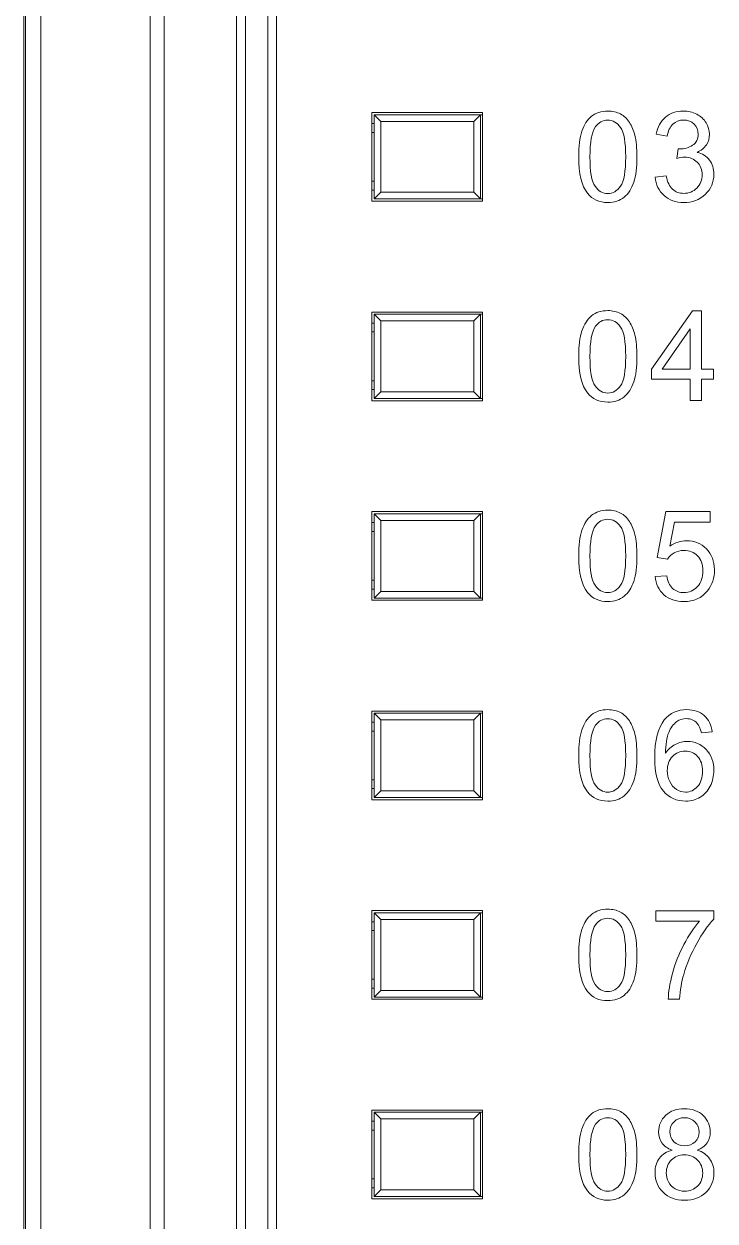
# Model space of a CAD drawing. Header units: millimetres. Extents: x 33157 to 59611, y -29750 to 1750.
# Drawn here: x 53798.62 to 53814.22, y -3634.08 to -3607.08 of the extents above; entities that cross this region are included whole.
import ezdxf

# ---------------------------------------------------------------- set-up
doc = ezdxf.new("R2010")
doc.units = ezdxf.units.MM
doc.layers.add('layer 1', color=7, linetype='Continuous', lineweight=18)

msp = doc.modelspace()

# ---------------------------------------------------------------- linework, layer by layer
at = {"layer": 'layer 1', "lineweight": 9}
for p, q in [((53798.62, -3580.831), (53798.62, -3679.331)), ((53798.657, -3581.495), (53798.657, -3678.667)), ((53798.999, -3581.495), (53798.999, -3678.667)), ((53801.466, -3585.811), (53801.466, -3674.35)), ((53801.782, -3585.811), (53801.782, -3674.35)), ((53803.42, -3586.081), (53803.42, -3674.081)), ((53803.62, -3586.081), (53803.62, -3674.081)), ((53804.12, -3586.081), (53804.12, -3674.081)), ((53804.32, -3586.081), (53804.32, -3674.081)), ((53806.47, -3609.081), (53806.47, -3611.081)), ((53808.97, -3609.081), (53808.97, -3611.081)), ((53806.52, -3609.131), (53806.52, -3611.031)), ((53806.67, -3609.281), (53806.67, -3610.881)), ((53808.77, -3609.281), (53808.77, -3610.881)), ((53808.92, -3609.131), (53808.92, -3611.031)), ((53806.47, -3613.581), (53806.47, -3615.581)), ((53806.52, -3613.631), (53806.52, -3615.531)), ((53808.92, -3613.631), (53808.92, -3615.531)), ((53808.97, -3613.581), (53808.97, -3615.581)), ((53806.67, -3613.781), (53806.67, -3615.381)), ((53808.77, -3613.781), (53808.77, -3615.381)), ((53806.47, -3618.081), (53806.47, -3620.081)), ((53806.52, -3618.131), (53806.52, -3620.031)), ((53808.92, -3618.131), (53808.92, -3620.031)), ((53808.97, -3618.081), (53808.97, -3620.081)), ((53806.67, -3618.281), (53806.67, -3619.881)), ((53808.77, -3618.281), (53808.77, -3619.881)), ((53806.47, -3622.581), (53806.47, -3624.581)), ((53808.97, -3622.581), (53808.97, -3624.581)), ((53806.52, -3622.631), (53806.52, -3624.531)), ((53806.67, -3622.781), (53806.67, -3624.381)), ((53808.77, -3622.781), (53808.77, -3624.381)), ((53808.92, -3622.631), (53808.92, -3624.531)), ((53806.47, -3627.081), (53806.47, -3629.081)), ((53806.52, -3627.131), (53806.52, -3629.031)), ((53808.92, -3627.131), (53808.92, -3629.031)), ((53808.97, -3627.081), (53808.97, -3629.081)), ((53806.67, -3627.281), (53806.67, -3628.881)), ((53808.77, -3627.281), (53808.77, -3628.881)), ((53806.47, -3631.581), (53806.47, -3633.581)), ((53806.52, -3631.631), (53806.52, -3633.531)), ((53808.92, -3631.631), (53808.92, -3633.531)), ((53808.97, -3631.581), (53808.97, -3633.581)), ((53806.67, -3631.781), (53806.67, -3633.381)), ((53808.77, -3631.781), (53808.77, -3633.381))]:
    msp.add_line(p, q, dxfattribs=at)
for points in [[(53808.97, -3609.081), (53808.97, -3609.081), (53806.47, -3609.081), (53806.47, -3609.081)], [(53806.52, -3609.331), (53806.52, -3609.331), (53806.47, -3609.331), (53806.47, -3609.331)], [(53806.52, -3609.131), (53806.52, -3609.131), (53808.97, -3609.131), (53808.97, -3609.131)], [(53806.52, -3609.131), (53806.52, -3609.131), (53806.67, -3609.281), (53806.67, -3609.281)], [(53808.77, -3609.281), (53808.77, -3609.281), (53806.67, -3609.281), (53806.67, -3609.281)], [(53808.92, -3609.131), (53808.92, -3609.131), (53808.77, -3609.281), (53808.77, -3609.281)], [(53806.52, -3609.531), (53806.52, -3609.531), (53806.47, -3609.531), (53806.47, -3609.531)], [(53806.47, -3610.631), (53806.47, -3610.631), (53806.52, -3610.631), (53806.52, -3610.631)], [(53806.47, -3610.831), (53806.47, -3610.831), (53806.52, -3610.831), (53806.52, -3610.831)], [(53806.52, -3611.031), (53806.52, -3611.031), (53806.67, -3610.881), (53806.67, -3610.881)], [(53806.67, -3610.881), (53806.67, -3610.881), (53808.77, -3610.881), (53808.77, -3610.881)], [(53808.92, -3611.031), (53808.92, -3611.031), (53808.77, -3610.881), (53808.77, -3610.881)], [(53806.47, -3611.081), (53806.47, -3611.081), (53808.97, -3611.081), (53808.97, -3611.081)], [(53806.52, -3611.031), (53806.52, -3611.031), (53808.97, -3611.031), (53808.97, -3611.031)], [(53808.97, -3613.581), (53808.97, -3613.581), (53806.47, -3613.581), (53806.47, -3613.581)], [(53806.52, -3613.631), (53806.52, -3613.631), (53808.97, -3613.631), (53808.97, -3613.631)], [(53806.52, -3613.631), (53806.52, -3613.631), (53806.67, -3613.781), (53806.67, -3613.781)], [(53808.92, -3613.631), (53808.92, -3613.631), (53808.77, -3613.781), (53808.77, -3613.781)], [(53806.52, -3613.831), (53806.52, -3613.831), (53806.47, -3613.831), (53806.47, -3613.831)], [(53808.77, -3613.781), (53808.77, -3613.781), (53806.67, -3613.781), (53806.67, -3613.781)], [(53806.52, -3614.031), (53806.52, -3614.031), (53806.47, -3614.031), (53806.47, -3614.031)], [(53806.47, -3615.131), (53806.47, -3615.131), (53806.52, -3615.131), (53806.52, -3615.131)], [(53806.47, -3615.331), (53806.47, -3615.331), (53806.52, -3615.331), (53806.52, -3615.331)], [(53806.52, -3615.531), (53806.52, -3615.531), (53808.97, -3615.531), (53808.97, -3615.531)], [(53806.52, -3615.531), (53806.52, -3615.531), (53806.67, -3615.381), (53806.67, -3615.381)], [(53806.67, -3615.381), (53806.67, -3615.381), (53808.77, -3615.381), (53808.77, -3615.381)], [(53808.92, -3615.531), (53808.92, -3615.531), (53808.77, -3615.381), (53808.77, -3615.381)], [(53806.47, -3615.581), (53806.47, -3615.581), (53808.97, -3615.581), (53808.97, -3615.581)], [(53808.97, -3618.081), (53808.97, -3618.081), (53806.47, -3618.081), (53806.47, -3618.081)], [(53806.52, -3618.131), (53806.52, -3618.131), (53808.97, -3618.131), (53808.97, -3618.131)], [(53806.52, -3618.131), (53806.52, -3618.131), (53806.67, -3618.281), (53806.67, -3618.281)], [(53808.92, -3618.131), (53808.92, -3618.131), (53808.77, -3618.281), (53808.77, -3618.281)], [(53806.52, -3618.331), (53806.52, -3618.331), (53806.47, -3618.331), (53806.47, -3618.331)], [(53806.52, -3618.531), (53806.52, -3618.531), (53806.47, -3618.531), (53806.47, -3618.531)], [(53808.77, -3618.281), (53808.77, -3618.281), (53806.67, -3618.281), (53806.67, -3618.281)], [(53806.47, -3619.631), (53806.47, -3619.631), (53806.52, -3619.631), (53806.52, -3619.631)], [(53806.47, -3619.831), (53806.47, -3619.831), (53806.52, -3619.831), (53806.52, -3619.831)], [(53806.52, -3620.031), (53806.52, -3620.031), (53806.67, -3619.881), (53806.67, -3619.881)], [(53806.67, -3619.881), (53806.67, -3619.881), (53808.77, -3619.881), (53808.77, -3619.881)], [(53808.92, -3620.031), (53808.92, -3620.031), (53808.77, -3619.881), (53808.77, -3619.881)], [(53806.47, -3620.081), (53806.47, -3620.081), (53808.97, -3620.081), (53808.97, -3620.081)], [(53806.52, -3620.031), (53806.52, -3620.031), (53808.97, -3620.031), (53808.97, -3620.031)], [(53808.97, -3622.581), (53808.97, -3622.581), (53806.47, -3622.581), (53806.47, -3622.581)], [(53806.52, -3622.831), (53806.52, -3622.831), (53806.47, -3622.831), (53806.47, -3622.831)], [(53806.52, -3622.631), (53806.52, -3622.631), (53808.97, -3622.631), (53808.97, -3622.631)], [(53806.52, -3622.631), (53806.52, -3622.631), (53806.67, -3622.781), (53806.67, -3622.781)], [(53808.77, -3622.781), (53808.77, -3622.781), (53806.67, -3622.781), (53806.67, -3622.781)], [(53808.92, -3622.631), (53808.92, -3622.631), (53808.77, -3622.781), (53808.77, -3622.781)], [(53806.52, -3623.031), (53806.52, -3623.031), (53806.47, -3623.031), (53806.47, -3623.031)], [(53806.47, -3624.131), (53806.47, -3624.131), (53806.52, -3624.131), (53806.52, -3624.131)], [(53806.47, -3624.331), (53806.47, -3624.331), (53806.52, -3624.331), (53806.52, -3624.331)], [(53806.52, -3624.531), (53806.52, -3624.531), (53806.67, -3624.381), (53806.67, -3624.381)], [(53806.67, -3624.381), (53806.67, -3624.381), (53808.77, -3624.381), (53808.77, -3624.381)], [(53808.92, -3624.531), (53808.92, -3624.531), (53808.77, -3624.381), (53808.77, -3624.381)], [(53806.47, -3624.581), (53806.47, -3624.581), (53808.97, -3624.581), (53808.97, -3624.581)], [(53806.52, -3624.531), (53806.52, -3624.531), (53808.97, -3624.531), (53808.97, -3624.531)], [(53808.97, -3627.081), (53808.97, -3627.081), (53806.47, -3627.081), (53806.47, -3627.081)], [(53806.52, -3627.131), (53806.52, -3627.131), (53808.97, -3627.131), (53808.97, -3627.131)], [(53806.52, -3627.131), (53806.52, -3627.131), (53806.67, -3627.281), (53806.67, -3627.281)], [(53808.92, -3627.131), (53808.92, -3627.131), (53808.77, -3627.281), (53808.77, -3627.281)], [(53806.52, -3627.331), (53806.52, -3627.331), (53806.47, -3627.331), (53806.47, -3627.331)], [(53808.77, -3627.281), (53808.77, -3627.281), (53806.67, -3627.281), (53806.67, -3627.281)], [(53806.52, -3627.531), (53806.52, -3627.531), (53806.47, -3627.531), (53806.47, -3627.531)], [(53806.47, -3628.631), (53806.47, -3628.631), (53806.52, -3628.631), (53806.52, -3628.631)], [(53806.47, -3628.831), (53806.47, -3628.831), (53806.52, -3628.831), (53806.52, -3628.831)], [(53806.52, -3629.031), (53806.52, -3629.031), (53808.97, -3629.031), (53808.97, -3629.031)], [(53806.52, -3629.031), (53806.52, -3629.031), (53806.67, -3628.881), (53806.67, -3628.881)], [(53806.67, -3628.881), (53806.67, -3628.881), (53808.77, -3628.881), (53808.77, -3628.881)], [(53808.92, -3629.031), (53808.92, -3629.031), (53808.77, -3628.881), (53808.77, -3628.881)], [(53806.47, -3629.081), (53806.47, -3629.081), (53808.97, -3629.081), (53808.97, -3629.081)], [(53808.97, -3631.581), (53808.97, -3631.581), (53806.47, -3631.581), (53806.47, -3631.581)], [(53806.52, -3631.631), (53806.52, -3631.631), (53808.97, -3631.631), (53808.97, -3631.631)], [(53806.52, -3631.631), (53806.52, -3631.631), (53806.67, -3631.781), (53806.67, -3631.781)], [(53808.92, -3631.631), (53808.92, -3631.631), (53808.77, -3631.781), (53808.77, -3631.781)], [(53806.52, -3631.831), (53806.52, -3631.831), (53806.47, -3631.831), (53806.47, -3631.831)], [(53806.52, -3632.031), (53806.52, -3632.031), (53806.47, -3632.031), (53806.47, -3632.031)], [(53808.77, -3631.781), (53808.77, -3631.781), (53806.67, -3631.781), (53806.67, -3631.781)], [(53806.47, -3633.131), (53806.47, -3633.131), (53806.52, -3633.131), (53806.52, -3633.131)], [(53806.47, -3633.331), (53806.47, -3633.331), (53806.52, -3633.331), (53806.52, -3633.331)], [(53806.52, -3633.531), (53806.52, -3633.531), (53806.67, -3633.381), (53806.67, -3633.381)], [(53806.67, -3633.381), (53806.67, -3633.381), (53808.77, -3633.381), (53808.77, -3633.381)], [(53808.92, -3633.531), (53808.92, -3633.531), (53808.77, -3633.381), (53808.77, -3633.381)], [(53806.47, -3633.581), (53806.47, -3633.581), (53808.97, -3633.581), (53808.97, -3633.581)], [(53806.52, -3633.531), (53806.52, -3633.531), (53808.97, -3633.531), (53808.97, -3633.531)]]:
    msp.add_open_spline(points, degree=3, dxfattribs=at)
at = {"layer": 'layer 1'}
for points, knots in [([(53811.138, -3610.08), (53811.138, -3609.842), (53811.162, -3609.649), (53811.211, -3609.503), (53811.261, -3609.357), (53811.334, -3609.244), (53811.43, -3609.166), (53811.527, -3609.087), (53811.649, -3609.048), (53811.795, -3609.048), (53811.904, -3609.048), (53811.999, -3609.07), (53812.081, -3609.114), (53812.163, -3609.157), (53812.231, -3609.22), (53812.283, -3609.303), (53812.336, -3609.385), (53812.377, -3609.485), (53812.407, -3609.603), (53812.438, -3609.721), (53812.453, -3609.88), (53812.453, -3610.08), (53812.453, -3610.317), (53812.429, -3610.509), (53812.38, -3610.655), (53812.332, -3610.801), (53812.259, -3610.914), (53812.162, -3610.993), (53812.065, -3611.072), (53811.943, -3611.111), (53811.795, -3611.111), (53811.601, -3611.111), (53811.448, -3611.042), (53811.337, -3610.903), (53811.204, -3610.734), (53811.138, -3610.46), (53811.138, -3610.08)], [0, 0, 0, 0, 141033.344248, 141033.344248, 141033.344248, 282066.688495, 282066.688495, 282066.688495, 423100.032743, 423100.032743, 423100.032743, 564133.376991, 564133.376991, 564133.376991, 705166.721238, 705166.721238, 705166.721238, 846200.065486, 846200.065486, 846200.065486, 987233.409734, 987233.409734, 987233.409734, 1128266.753982, 1128266.753982, 1128266.753982, 1269300.098229, 1269300.098229, 1269300.098229, 1410333.442477, 1410333.442477, 1410333.442477, 1551366.786725, 1551366.786725, 1551366.786725, 1692400.130972, 1692400.130972, 1692400.130972, 1692400.130972]), ([(53812.864, -3610.541), (53812.864, -3610.541), (53813.113, -3610.507), (53813.113, -3610.507), (53813.141, -3610.648), (53813.189, -3610.75), (53813.258, -3610.812), (53813.326, -3610.874), (53813.409, -3610.905), (53813.509, -3610.905), (53813.626, -3610.905), (53813.726, -3610.865), (53813.805, -3610.784), (53813.885, -3610.703), (53813.925, -3610.603), (53813.925, -3610.483), (53813.925, -3610.369), (53813.888, -3610.275), (53813.813, -3610.201), (53813.739, -3610.127), (53813.645, -3610.09), (53813.529, -3610.09), (53813.482, -3610.09), (53813.424, -3610.099), (53813.354, -3610.118), (53813.354, -3610.118), (53813.382, -3609.9), (53813.382, -3609.9), (53813.398, -3609.902), (53813.412, -3609.903), (53813.422, -3609.903), (53813.528, -3609.903), (53813.623, -3609.876), (53813.708, -3609.821), (53813.793, -3609.765), (53813.835, -3609.681), (53813.835, -3609.567), (53813.835, -3609.476), (53813.804, -3609.4), (53813.742, -3609.341), (53813.681, -3609.281), (53813.601, -3609.251), (53813.504, -3609.251), (53813.407, -3609.251), (53813.327, -3609.282), (53813.262, -3609.343), (53813.198, -3609.404), (53813.156, -3609.496), (53813.138, -3609.618), (53813.138, -3609.618), (53812.89, -3609.573), (53812.89, -3609.573), (53812.92, -3609.407), (53812.989, -3609.277), (53813.097, -3609.186), (53813.204, -3609.094), (53813.338, -3609.048), (53813.498, -3609.048), (53813.608, -3609.048), (53813.71, -3609.072), (53813.802, -3609.119), (53813.895, -3609.166), (53813.966, -3609.231), (53814.015, -3609.312), (53814.065, -3609.394), (53814.089, -3609.48), (53814.089, -3609.572), (53814.089, -3609.659), (53814.066, -3609.738), (53814.019, -3609.81), (53813.972, -3609.881), (53813.902, -3609.938), (53813.811, -3609.98), (53813.93, -3610.008), (53814.023, -3610.065), (53814.089, -3610.152), (53814.155, -3610.239), (53814.188, -3610.348), (53814.188, -3610.478), (53814.188, -3610.654), (53814.123, -3610.805), (53813.995, -3610.927), (53813.866, -3611.05), (53813.703, -3611.111), (53813.507, -3611.111), (53813.329, -3611.111), (53813.182, -3611.058), (53813.065, -3610.952), (53812.948, -3610.846), (53812.881, -3610.71), (53812.864, -3610.541)], [0, 0, 0, 0, 137097.022559, 137097.022559, 137097.022559, 274194.045118, 274194.045118, 274194.045118, 411291.067678, 411291.067678, 411291.067678, 548388.090237, 548388.090237, 548388.090237, 685485.112796, 685485.112796, 685485.112796, 822582.135355, 822582.135355, 822582.135355, 959679.157914, 959679.157914, 959679.157914, 1096776.180473, 1096776.180473, 1096776.180473, 1233873.203033, 1233873.203033, 1233873.203033, 1370970.225592, 1370970.225592, 1370970.225592, 1508067.248151, 1508067.248151, 1508067.248151, 1645164.27071, 1645164.27071, 1645164.27071, 1782261.293269, 1782261.293269, 1782261.293269, 1919358.315828, 1919358.315828, 1919358.315828, 2056455.338388, 2056455.338388, 2056455.338388, 2193552.360947, 2193552.360947, 2193552.360947, 2330649.383506, 2330649.383506, 2330649.383506, 2467746.406065, 2467746.406065, 2467746.406065, 2604843.428624, 2604843.428624, 2604843.428624, 2741940.451183, 2741940.451183, 2741940.451183, 2879037.473743, 2879037.473743, 2879037.473743, 3016134.496302, 3016134.496302, 3016134.496302, 3153231.518861, 3153231.518861, 3153231.518861, 3290328.54142, 3290328.54142, 3290328.54142, 3427425.563979, 3427425.563979, 3427425.563979, 3564522.586538, 3564522.586538, 3564522.586538, 3701619.609098, 3701619.609098, 3701619.609098, 3838716.631657, 3838716.631657, 3838716.631657, 3975813.654216, 3975813.654216, 3975813.654216, 4112910.676775, 4112910.676775, 4112910.676775, 4112910.676775]), ([(53811.392, -3610.081), (53811.392, -3610.414), (53811.43, -3610.635), (53811.508, -3610.744), (53811.586, -3610.853), (53811.682, -3610.908), (53811.795, -3610.908), (53811.909, -3610.908), (53812.005, -3610.853), (53812.083, -3610.743), (53812.16, -3610.633), (53812.199, -3610.413), (53812.199, -3610.081), (53812.199, -3609.749), (53812.16, -3609.527), (53812.083, -3609.418), (53812.006, -3609.309), (53811.909, -3609.254), (53811.793, -3609.254), (53811.679, -3609.254), (53811.588, -3609.303), (53811.519, -3609.399), (53811.434, -3609.522), (53811.392, -3609.75), (53811.392, -3610.081)], [0, 0, 0, 0, 144316.557966, 144316.557966, 144316.557966, 288633.115932, 288633.115932, 288633.115932, 432949.673898, 432949.673898, 432949.673898, 577266.231864, 577266.231864, 577266.231864, 721582.789831, 721582.789831, 721582.789831, 865899.347797, 865899.347797, 865899.347797, 1010215.905763, 1010215.905763, 1010215.905763, 1154532.463729, 1154532.463729, 1154532.463729, 1154532.463729]), ([(53811.138, -3614.581), (53811.138, -3614.342), (53811.162, -3614.15), (53811.211, -3614.004), (53811.261, -3613.857), (53811.334, -3613.745), (53811.431, -3613.666), (53811.527, -3613.588), (53811.649, -3613.549), (53811.796, -3613.549), (53811.904, -3613.549), (53811.999, -3613.571), (53812.081, -3613.614), (53812.163, -3613.658), (53812.231, -3613.721), (53812.283, -3613.803), (53812.336, -3613.885), (53812.377, -3613.985), (53812.408, -3614.103), (53812.438, -3614.222), (53812.453, -3614.381), (53812.453, -3614.581), (53812.453, -3614.818), (53812.429, -3615.01), (53812.38, -3615.156), (53812.332, -3615.302), (53812.259, -3615.414), (53812.162, -3615.493), (53812.066, -3615.572), (53811.943, -3615.612), (53811.796, -3615.612), (53811.601, -3615.612), (53811.448, -3615.543), (53811.337, -3615.404), (53811.204, -3615.235), (53811.138, -3614.96), (53811.138, -3614.581)], [0, 0, 0, 0, 141039.558572, 141039.558572, 141039.558572, 282079.117144, 282079.117144, 282079.117144, 423118.675716, 423118.675716, 423118.675716, 564158.234287, 564158.234287, 564158.234287, 705197.792859, 705197.792859, 705197.792859, 846237.351431, 846237.351431, 846237.351431, 987276.910003, 987276.910003, 987276.910003, 1128316.468575, 1128316.468575, 1128316.468575, 1269356.027147, 1269356.027147, 1269356.027147, 1410395.585718, 1410395.585718, 1410395.585718, 1551435.14429, 1551435.14429, 1551435.14429, 1692474.702862, 1692474.702862, 1692474.702862, 1692474.702862]), ([(53813.657, -3615.578), (53813.657, -3615.578), (53813.657, -3615.095), (53813.657, -3615.095), (53813.657, -3615.095), (53812.78, -3615.095), (53812.78, -3615.095), (53812.78, -3615.095), (53812.78, -3614.867), (53812.78, -3614.867), (53812.78, -3614.867), (53813.703, -3613.557), (53813.703, -3613.557), (53813.703, -3613.557), (53813.906, -3613.557), (53813.906, -3613.557), (53813.906, -3613.557), (53813.906, -3614.867), (53813.906, -3614.867), (53813.906, -3614.867), (53814.18, -3614.867), (53814.18, -3614.867), (53814.18, -3614.867), (53814.18, -3615.095), (53814.18, -3615.095), (53814.18, -3615.095), (53813.906, -3615.095), (53813.906, -3615.095), (53813.906, -3615.095), (53813.906, -3615.578), (53813.906, -3615.578), (53813.906, -3615.578), (53813.657, -3615.578), (53813.657, -3615.578)], [0, 0, 0, 0, 141472.062162, 141472.062162, 141472.062162, 282944.124325, 282944.124325, 282944.124325, 424416.186487, 424416.186487, 424416.186487, 565888.24865, 565888.24865, 565888.24865, 707360.310812, 707360.310812, 707360.310812, 848832.372975, 848832.372975, 848832.372975, 990304.435137, 990304.435137, 990304.435137, 1131776.4973, 1131776.4973, 1131776.4973, 1273248.559462, 1273248.559462, 1273248.559462, 1414720.621624, 1414720.621624, 1414720.621624, 1556192.683787, 1556192.683787, 1556192.683787, 1556192.683787]), ([(53811.392, -3614.582), (53811.392, -3614.914), (53811.431, -3615.135), (53811.508, -3615.245), (53811.586, -3615.354), (53811.682, -3615.409), (53811.796, -3615.409), (53811.909, -3615.409), (53812.005, -3615.354), (53812.083, -3615.244), (53812.161, -3615.134), (53812.199, -3614.913), (53812.199, -3614.582), (53812.199, -3614.249), (53812.161, -3614.028), (53812.083, -3613.919), (53812.006, -3613.809), (53811.909, -3613.755), (53811.793, -3613.755), (53811.679, -3613.755), (53811.588, -3613.803), (53811.519, -3613.9), (53811.434, -3614.023), (53811.392, -3614.25), (53811.392, -3614.582)], [0, 0, 0, 0, 144322.917639, 144322.917639, 144322.917639, 288645.835278, 288645.835278, 288645.835278, 432968.752917, 432968.752917, 432968.752917, 577291.670556, 577291.670556, 577291.670556, 721614.588195, 721614.588195, 721614.588195, 865937.505833, 865937.505833, 865937.505833, 1010260.423472, 1010260.423472, 1010260.423472, 1154583.341111, 1154583.341111, 1154583.341111, 1154583.341111]), ([(53813.657, -3614.867), (53813.657, -3614.867), (53813.657, -3613.958), (53813.657, -3613.958), (53813.657, -3613.958), (53813.024, -3614.867), (53813.024, -3614.867), (53813.024, -3614.867), (53813.657, -3614.867), (53813.657, -3614.867)], [0, 0, 0, 0, 160124.965867, 160124.965867, 160124.965867, 320249.931735, 320249.931735, 320249.931735, 480374.897602, 480374.897602, 480374.897602, 480374.897602]), ([(53811.138, -3619.081), (53811.138, -3618.842), (53811.162, -3618.65), (53811.211, -3618.504), (53811.261, -3618.357), (53811.334, -3618.245), (53811.43, -3618.166), (53811.527, -3618.088), (53811.649, -3618.049), (53811.795, -3618.049), (53811.904, -3618.049), (53811.999, -3618.071), (53812.081, -3618.114), (53812.163, -3618.158), (53812.231, -3618.221), (53812.283, -3618.303), (53812.336, -3618.385), (53812.377, -3618.485), (53812.407, -3618.603), (53812.438, -3618.722), (53812.453, -3618.881), (53812.453, -3619.081), (53812.453, -3619.318), (53812.429, -3619.51), (53812.38, -3619.656), (53812.332, -3619.802), (53812.259, -3619.914), (53812.162, -3619.993), (53812.065, -3620.072), (53811.943, -3620.112), (53811.795, -3620.112), (53811.601, -3620.112), (53811.448, -3620.043), (53811.337, -3619.904), (53811.204, -3619.735), (53811.138, -3619.46), (53811.138, -3619.081)], [0, 0, 0, 0, 141045.772035, 141045.772035, 141045.772035, 282091.544069, 282091.544069, 282091.544069, 423137.316104, 423137.316104, 423137.316104, 564183.088139, 564183.088139, 564183.088139, 705228.860174, 705228.860174, 705228.860174, 846274.632208, 846274.632208, 846274.632208, 987320.404243, 987320.404243, 987320.404243, 1128366.176278, 1128366.176278, 1128366.176278, 1269411.948313, 1269411.948313, 1269411.948313, 1410457.720347, 1410457.720347, 1410457.720347, 1551503.492382, 1551503.492382, 1551503.492382, 1692549.264417, 1692549.264417, 1692549.264417, 1692549.264417]), ([(53811.392, -3619.082), (53811.392, -3619.414), (53811.43, -3619.635), (53811.508, -3619.745), (53811.586, -3619.854), (53811.682, -3619.909), (53811.795, -3619.909), (53811.909, -3619.909), (53812.005, -3619.854), (53812.083, -3619.744), (53812.16, -3619.634), (53812.199, -3619.413), (53812.199, -3619.082), (53812.199, -3618.749), (53812.16, -3618.528), (53812.083, -3618.419), (53812.006, -3618.309), (53811.909, -3618.255), (53811.793, -3618.255), (53811.679, -3618.255), (53811.588, -3618.303), (53811.519, -3618.4), (53811.434, -3618.523), (53811.392, -3618.75), (53811.392, -3619.082)], [0, 0, 0, 0, 144329.276431, 144329.276431, 144329.276431, 288658.552862, 288658.552862, 288658.552862, 432987.829293, 432987.829293, 432987.829293, 577317.105724, 577317.105724, 577317.105724, 721646.382155, 721646.382155, 721646.382155, 865975.658586, 865975.658586, 865975.658586, 1010304.935017, 1010304.935017, 1010304.935017, 1154634.211448, 1154634.211448, 1154634.211448, 1154634.211448]), ([(53812.864, -3619.547), (53812.864, -3619.547), (53813.124, -3619.528), (53813.124, -3619.528), (53813.143, -3619.654), (53813.188, -3619.749), (53813.258, -3619.813), (53813.327, -3619.877), (53813.412, -3619.909), (53813.512, -3619.909), (53813.633, -3619.909), (53813.734, -3619.864), (53813.817, -3619.774), (53813.899, -3619.683), (53813.94, -3619.564), (53813.94, -3619.415), (53813.94, -3619.274), (53813.901, -3619.162), (53813.822, -3619.08), (53813.743, -3618.999), (53813.639, -3618.958), (53813.51, -3618.958), (53813.43, -3618.958), (53813.358, -3618.976), (53813.294, -3619.013), (53813.23, -3619.049), (53813.18, -3619.097), (53813.144, -3619.155), (53813.144, -3619.155), (53812.909, -3619.121), (53812.909, -3619.121), (53812.909, -3619.121), (53813.104, -3618.083), (53813.104, -3618.083), (53813.104, -3618.083), (53814.106, -3618.083), (53814.106, -3618.083), (53814.106, -3618.083), (53814.106, -3618.32), (53814.106, -3618.32), (53814.106, -3618.32), (53813.302, -3618.32), (53813.302, -3618.32), (53813.302, -3618.32), (53813.194, -3618.865), (53813.194, -3618.865), (53813.315, -3618.78), (53813.442, -3618.738), (53813.575, -3618.738), (53813.751, -3618.738), (53813.9, -3618.799), (53814.02, -3618.921), (53814.141, -3619.043), (53814.202, -3619.2), (53814.202, -3619.392), (53814.202, -3619.575), (53814.149, -3619.733), (53814.043, -3619.866), (53813.913, -3620.03), (53813.736, -3620.112), (53813.512, -3620.112), (53813.329, -3620.112), (53813.179, -3620.06), (53813.063, -3619.957), (53812.947, -3619.854), (53812.881, -3619.718), (53812.864, -3619.547)], [0, 0, 0, 0, 138064.205416, 138064.205416, 138064.205416, 276128.410832, 276128.410832, 276128.410832, 414192.616249, 414192.616249, 414192.616249, 552256.821665, 552256.821665, 552256.821665, 690321.027081, 690321.027081, 690321.027081, 828385.232497, 828385.232497, 828385.232497, 966449.437913, 966449.437913, 966449.437913, 1104513.64333, 1104513.64333, 1104513.64333, 1242577.848746, 1242577.848746, 1242577.848746, 1380642.054162, 1380642.054162, 1380642.054162, 1518706.259578, 1518706.259578, 1518706.259578, 1656770.464994, 1656770.464994, 1656770.464994, 1794834.670411, 1794834.670411, 1794834.670411, 1932898.875827, 1932898.875827, 1932898.875827, 2070963.081243, 2070963.081243, 2070963.081243, 2209027.286659, 2209027.286659, 2209027.286659, 2347091.492075, 2347091.492075, 2347091.492075, 2485155.697492, 2485155.697492, 2485155.697492, 2623219.902908, 2623219.902908, 2623219.902908, 2761284.108324, 2761284.108324, 2761284.108324, 2899348.31374, 2899348.31374, 2899348.31374, 3037412.519157, 3037412.519157, 3037412.519157, 3037412.519157]), ([(53811.138, -3623.581), (53811.138, -3623.342), (53811.162, -3623.15), (53811.211, -3623.004), (53811.261, -3622.857), (53811.334, -3622.745), (53811.43, -3622.666), (53811.527, -3622.588), (53811.649, -3622.549), (53811.795, -3622.549), (53811.904, -3622.549), (53811.999, -3622.571), (53812.081, -3622.614), (53812.163, -3622.658), (53812.231, -3622.721), (53812.283, -3622.803), (53812.336, -3622.885), (53812.377, -3622.985), (53812.407, -3623.103), (53812.438, -3623.222), (53812.453, -3623.381), (53812.453, -3623.581), (53812.453, -3623.818), (53812.429, -3624.01), (53812.38, -3624.156), (53812.332, -3624.302), (53812.259, -3624.414), (53812.162, -3624.493), (53812.065, -3624.572), (53811.943, -3624.612), (53811.795, -3624.612), (53811.601, -3624.612), (53811.448, -3624.543), (53811.337, -3624.404), (53811.204, -3624.235), (53811.138, -3623.96), (53811.138, -3623.581)], [0, 0, 0, 0, 141051.986361, 141051.986361, 141051.986361, 282103.972722, 282103.972722, 282103.972722, 423155.959084, 423155.959084, 423155.959084, 564207.945445, 564207.945445, 564207.945445, 705259.931806, 705259.931806, 705259.931806, 846311.918167, 846311.918167, 846311.918167, 987363.904528, 987363.904528, 987363.904528, 1128415.890889, 1128415.890889, 1128415.890889, 1269467.877251, 1269467.877251, 1269467.877251, 1410519.863612, 1410519.863612, 1410519.863612, 1551571.849973, 1551571.849973, 1551571.849973, 1692623.836334, 1692623.836334, 1692623.836334, 1692623.836334]), ([(53814.154, -3623.051), (53814.154, -3623.051), (53813.908, -3623.071), (53813.908, -3623.071), (53813.886, -3622.974), (53813.855, -3622.903), (53813.814, -3622.858), (53813.747, -3622.787), (53813.663, -3622.752), (53813.565, -3622.752), (53813.485, -3622.752), (53813.415, -3622.774), (53813.354, -3622.818), (53813.276, -3622.875), (53813.215, -3622.958), (53813.169, -3623.067), (53813.124, -3623.177), (53813.1, -3623.333), (53813.099, -3623.534), (53813.158, -3623.444), (53813.232, -3623.376), (53813.318, -3623.332), (53813.405, -3623.288), (53813.495, -3623.266), (53813.59, -3623.266), (53813.756, -3623.266), (53813.897, -3623.327), (53814.013, -3623.449), (53814.13, -3623.571), (53814.188, -3623.728), (53814.188, -3623.921), (53814.188, -3624.048), (53814.161, -3624.166), (53814.106, -3624.275), (53814.051, -3624.384), (53813.976, -3624.467), (53813.88, -3624.525), (53813.785, -3624.583), (53813.676, -3624.612), (53813.555, -3624.612), (53813.348, -3624.612), (53813.179, -3624.536), (53813.049, -3624.384), (53812.918, -3624.232), (53812.853, -3623.981), (53812.853, -3623.632), (53812.853, -3623.242), (53812.925, -3622.958), (53813.07, -3622.78), (53813.196, -3622.626), (53813.366, -3622.549), (53813.58, -3622.549), (53813.739, -3622.549), (53813.869, -3622.594), (53813.971, -3622.682), (53814.073, -3622.771), (53814.134, -3622.894), (53814.154, -3623.051)], [0, 0, 0, 0, 138539.617112, 138539.617112, 138539.617112, 277079.234224, 277079.234224, 277079.234224, 415618.851336, 415618.851336, 415618.851336, 554158.468447, 554158.468447, 554158.468447, 692698.085559, 692698.085559, 692698.085559, 831237.702671, 831237.702671, 831237.702671, 969777.319783, 969777.319783, 969777.319783, 1108316.936895, 1108316.936895, 1108316.936895, 1246856.554007, 1246856.554007, 1246856.554007, 1385396.171119, 1385396.171119, 1385396.171119, 1523935.78823, 1523935.78823, 1523935.78823, 1662475.405342, 1662475.405342, 1662475.405342, 1801015.022454, 1801015.022454, 1801015.022454, 1939554.639566, 1939554.639566, 1939554.639566, 2078094.256678, 2078094.256678, 2078094.256678, 2216633.87379, 2216633.87379, 2216633.87379, 2355173.490902, 2355173.490902, 2355173.490902, 2493713.108013, 2493713.108013, 2493713.108013, 2632252.725125, 2632252.725125, 2632252.725125, 2632252.725125]), ([(53811.392, -3623.582), (53811.392, -3623.914), (53811.43, -3624.135), (53811.508, -3624.245), (53811.586, -3624.354), (53811.682, -3624.409), (53811.795, -3624.409), (53811.909, -3624.409), (53812.005, -3624.354), (53812.083, -3624.244), (53812.16, -3624.134), (53812.199, -3623.913), (53812.199, -3623.582), (53812.199, -3623.249), (53812.16, -3623.028), (53812.083, -3622.919), (53812.006, -3622.809), (53811.909, -3622.755), (53811.793, -3622.755), (53811.679, -3622.755), (53811.588, -3622.803), (53811.519, -3622.9), (53811.434, -3623.023), (53811.392, -3623.25), (53811.392, -3623.582)], [0, 0, 0, 0, 144335.636108, 144335.636108, 144335.636108, 288671.272215, 288671.272215, 288671.272215, 433006.908323, 433006.908323, 433006.908323, 577342.54443, 577342.54443, 577342.54443, 721678.180538, 721678.180538, 721678.180538, 866013.816646, 866013.816646, 866013.816646, 1010349.452753, 1010349.452753, 1010349.452753, 1154685.088861, 1154685.088861, 1154685.088861, 1154685.088861]), ([(53813.138, -3623.923), (53813.138, -3624.009), (53813.156, -3624.091), (53813.193, -3624.169), (53813.229, -3624.247), (53813.28, -3624.306), (53813.344, -3624.347), (53813.409, -3624.388), (53813.478, -3624.409), (53813.551, -3624.409), (53813.656, -3624.409), (53813.747, -3624.366), (53813.821, -3624.282), (53813.896, -3624.197), (53813.934, -3624.082), (53813.934, -3623.937), (53813.934, -3623.797), (53813.897, -3623.687), (53813.823, -3623.607), (53813.749, -3623.526), (53813.655, -3623.486), (53813.541, -3623.486), (53813.429, -3623.486), (53813.333, -3623.526), (53813.255, -3623.607), (53813.177, -3623.687), (53813.138, -3623.793), (53813.138, -3623.923)], [0, 0, 0, 0, 143041.418356, 143041.418356, 143041.418356, 286082.836712, 286082.836712, 286082.836712, 429124.255068, 429124.255068, 429124.255068, 572165.673424, 572165.673424, 572165.673424, 715207.09178, 715207.09178, 715207.09178, 858248.510136, 858248.510136, 858248.510136, 1001289.928492, 1001289.928492, 1001289.928492, 1144331.346847, 1144331.346847, 1144331.346847, 1287372.765203, 1287372.765203, 1287372.765203, 1287372.765203]), ([(53811.138, -3628.081), (53811.138, -3627.842), (53811.162, -3627.65), (53811.211, -3627.504), (53811.261, -3627.357), (53811.334, -3627.245), (53811.43, -3627.166), (53811.527, -3627.088), (53811.649, -3627.049), (53811.795, -3627.049), (53811.904, -3627.049), (53811.999, -3627.071), (53812.081, -3627.114), (53812.163, -3627.158), (53812.231, -3627.221), (53812.283, -3627.303), (53812.336, -3627.385), (53812.377, -3627.485), (53812.407, -3627.603), (53812.438, -3627.722), (53812.453, -3627.881), (53812.453, -3628.081), (53812.453, -3628.318), (53812.429, -3628.51), (53812.38, -3628.656), (53812.332, -3628.802), (53812.259, -3628.914), (53812.162, -3628.993), (53812.065, -3629.072), (53811.943, -3629.112), (53811.795, -3629.112), (53811.601, -3629.112), (53811.448, -3629.043), (53811.337, -3628.904), (53811.204, -3628.735), (53811.138, -3628.46), (53811.138, -3628.081)], [0, 0, 0, 0, 141058.201298, 141058.201298, 141058.201298, 282116.402597, 282116.402597, 282116.402597, 423174.603895, 423174.603895, 423174.603895, 564232.805193, 564232.805193, 564232.805193, 705291.006491, 705291.006491, 705291.006491, 846349.20779, 846349.20779, 846349.20779, 987407.409088, 987407.409088, 987407.409088, 1128465.610386, 1128465.610386, 1128465.610386, 1269523.811685, 1269523.811685, 1269523.811685, 1410582.012983, 1410582.012983, 1410582.012983, 1551640.214281, 1551640.214281, 1551640.214281, 1692698.415579, 1692698.415579, 1692698.415579, 1692698.415579]), ([(53812.878, -3627.32), (53812.878, -3627.32), (53812.878, -3627.083), (53812.878, -3627.083), (53812.878, -3627.083), (53814.185, -3627.083), (53814.185, -3627.083), (53814.185, -3627.083), (53814.185, -3627.275), (53814.185, -3627.275), (53814.057, -3627.412), (53813.929, -3627.594), (53813.803, -3627.821), (53813.676, -3628.048), (53813.579, -3628.282), (53813.51, -3628.522), (53813.46, -3628.691), (53813.428, -3628.877), (53813.415, -3629.078), (53813.415, -3629.078), (53813.161, -3629.078), (53813.161, -3629.078), (53813.163, -3628.919), (53813.194, -3628.727), (53813.254, -3628.501), (53813.314, -3628.276), (53813.399, -3628.058), (53813.511, -3627.849), (53813.622, -3627.64), (53813.741, -3627.463), (53813.866, -3627.32), (53813.866, -3627.32), (53812.878, -3627.32), (53812.878, -3627.32)], [0, 0, 0, 0, 141490.06035, 141490.06035, 141490.06035, 282980.1207, 282980.1207, 282980.1207, 424470.18105, 424470.18105, 424470.18105, 565960.2414, 565960.2414, 565960.2414, 707450.30175, 707450.30175, 707450.30175, 848940.3621, 848940.3621, 848940.3621, 990430.42245, 990430.42245, 990430.42245, 1131920.4828, 1131920.4828, 1131920.4828, 1273410.54315, 1273410.54315, 1273410.54315, 1414900.6035, 1414900.6035, 1414900.6035, 1556390.66385, 1556390.66385, 1556390.66385, 1556390.66385]), ([(53811.392, -3628.082), (53811.392, -3628.414), (53811.43, -3628.635), (53811.508, -3628.745), (53811.586, -3628.854), (53811.682, -3628.909), (53811.795, -3628.909), (53811.909, -3628.909), (53812.005, -3628.854), (53812.083, -3628.744), (53812.16, -3628.634), (53812.199, -3628.413), (53812.199, -3628.082), (53812.199, -3627.749), (53812.16, -3627.528), (53812.083, -3627.419), (53812.006, -3627.309), (53811.909, -3627.255), (53811.793, -3627.255), (53811.679, -3627.255), (53811.588, -3627.303), (53811.519, -3627.4), (53811.434, -3627.523), (53811.392, -3627.75), (53811.392, -3628.082)], [0, 0, 0, 0, 144341.99641, 144341.99641, 144341.99641, 288683.99282, 288683.99282, 288683.99282, 433025.989229, 433025.989229, 433025.989229, 577367.985639, 577367.985639, 577367.985639, 721709.982049, 721709.982049, 721709.982049, 866051.978459, 866051.978459, 866051.978459, 1010393.974869, 1010393.974869, 1010393.974869, 1154735.971278, 1154735.971278, 1154735.971278, 1154735.971278]), ([(53811.138, -3632.581), (53811.138, -3632.342), (53811.162, -3632.15), (53811.211, -3632.004), (53811.261, -3631.857), (53811.334, -3631.745), (53811.43, -3631.666), (53811.527, -3631.588), (53811.649, -3631.549), (53811.795, -3631.549), (53811.904, -3631.549), (53811.999, -3631.571), (53812.081, -3631.614), (53812.163, -3631.658), (53812.231, -3631.721), (53812.283, -3631.803), (53812.336, -3631.885), (53812.377, -3631.985), (53812.407, -3632.103), (53812.438, -3632.222), (53812.453, -3632.381), (53812.453, -3632.581), (53812.453, -3632.818), (53812.429, -3633.01), (53812.38, -3633.156), (53812.332, -3633.302), (53812.259, -3633.414), (53812.162, -3633.493), (53812.065, -3633.572), (53811.943, -3633.612), (53811.795, -3633.612), (53811.601, -3633.612), (53811.448, -3633.543), (53811.337, -3633.404), (53811.204, -3633.235), (53811.138, -3632.96), (53811.138, -3632.581)], [0, 0, 0, 0, 141064.416846, 141064.416846, 141064.416846, 282128.833692, 282128.833692, 282128.833692, 423193.250538, 423193.250538, 423193.250538, 564257.667384, 564257.667384, 564257.667384, 705322.08423, 705322.08423, 705322.08423, 846386.501076, 846386.501076, 846386.501076, 987450.917922, 987450.917922, 987450.917922, 1128515.334768, 1128515.334768, 1128515.334768, 1269579.751614, 1269579.751614, 1269579.751614, 1410644.16846, 1410644.16846, 1410644.16846, 1551708.585306, 1551708.585306, 1551708.585306, 1692773.002152, 1692773.002152, 1692773.002152, 1692773.002152]), ([(53811.392, -3632.582), (53811.392, -3632.914), (53811.43, -3633.135), (53811.508, -3633.245), (53811.586, -3633.354), (53811.682, -3633.409), (53811.795, -3633.409), (53811.909, -3633.409), (53812.005, -3633.354), (53812.083, -3633.244), (53812.16, -3633.134), (53812.199, -3632.913), (53812.199, -3632.582), (53812.199, -3632.249), (53812.16, -3632.028), (53812.083, -3631.919), (53812.006, -3631.809), (53811.909, -3631.755), (53811.793, -3631.755), (53811.679, -3631.755), (53811.588, -3631.803), (53811.519, -3631.9), (53811.434, -3632.023), (53811.392, -3632.25), (53811.392, -3632.582)], [0, 0, 0, 0, 144348.357338, 144348.357338, 144348.357338, 288696.714675, 288696.714675, 288696.714675, 433045.072013, 433045.072013, 433045.072013, 577393.42935, 577393.42935, 577393.42935, 721741.786688, 721741.786688, 721741.786688, 866090.144025, 866090.144025, 866090.144025, 1010438.501363, 1010438.501363, 1010438.501363, 1154786.858701, 1154786.858701, 1154786.858701, 1154786.858701]), ([(53813.247, -3632.483), (53813.144, -3632.445), (53813.067, -3632.391), (53813.018, -3632.321), (53812.968, -3632.251), (53812.943, -3632.167), (53812.943, -3632.07), (53812.943, -3631.923), (53812.996, -3631.8), (53813.101, -3631.699), (53813.207, -3631.599), (53813.347, -3631.549), (53813.523, -3631.549), (53813.699, -3631.549), (53813.841, -3631.6), (53813.948, -3631.703), (53814.055, -3631.805), (53814.109, -3631.93), (53814.109, -3632.077), (53814.109, -3632.171), (53814.084, -3632.253), (53814.035, -3632.322), (53813.987, -3632.391), (53813.912, -3632.445), (53813.812, -3632.483), (53813.936, -3632.523), (53814.029, -3632.588), (53814.094, -3632.678), (53814.158, -3632.768), (53814.191, -3632.875), (53814.191, -3633), (53814.191, -3633.173), (53814.13, -3633.318), (53814.008, -3633.436), (53813.885, -3633.553), (53813.725, -3633.612), (53813.526, -3633.612), (53813.327, -3633.612), (53813.167, -3633.553), (53813.044, -3633.435), (53812.923, -3633.317), (53812.861, -3633.17), (53812.861, -3632.993), (53812.861, -3632.862), (53812.895, -3632.752), (53812.962, -3632.664), (53813.028, -3632.575), (53813.123, -3632.515), (53813.247, -3632.483)], [0, 0, 0, 0, 139427.027411, 139427.027411, 139427.027411, 278854.054822, 278854.054822, 278854.054822, 418281.082234, 418281.082234, 418281.082234, 557708.109645, 557708.109645, 557708.109645, 697135.137056, 697135.137056, 697135.137056, 836562.164467, 836562.164467, 836562.164467, 975989.191878, 975989.191878, 975989.191878, 1115416.21929, 1115416.21929, 1115416.21929, 1254843.246701, 1254843.246701, 1254843.246701, 1394270.274112, 1394270.274112, 1394270.274112, 1533697.301523, 1533697.301523, 1533697.301523, 1673124.328934, 1673124.328934, 1673124.328934, 1812551.356346, 1812551.356346, 1812551.356346, 1951978.383757, 1951978.383757, 1951978.383757, 2091405.411168, 2091405.411168, 2091405.411168, 2230832.438579, 2230832.438579, 2230832.438579, 2230832.438579]), ([(53813.197, -3632.061), (53813.197, -3632.157), (53813.228, -3632.235), (53813.289, -3632.296), (53813.35, -3632.357), (53813.43, -3632.387), (53813.529, -3632.387), (53813.625, -3632.387), (53813.703, -3632.357), (53813.764, -3632.297), (53813.825, -3632.237), (53813.855, -3632.163), (53813.855, -3632.075), (53813.855, -3631.984), (53813.824, -3631.907), (53813.761, -3631.845), (53813.699, -3631.783), (53813.621, -3631.752), (53813.526, -3631.752), (53813.431, -3631.752), (53813.352, -3631.783), (53813.29, -3631.843), (53813.228, -3631.904), (53813.197, -3631.976), (53813.197, -3632.061)], [0, 0, 0, 0, 144352.96269, 144352.96269, 144352.96269, 288705.925381, 288705.925381, 288705.925381, 433058.888071, 433058.888071, 433058.888071, 577411.850762, 577411.850762, 577411.850762, 721764.813452, 721764.813452, 721764.813452, 866117.776143, 866117.776143, 866117.776143, 1010470.738833, 1010470.738833, 1010470.738833, 1154823.701524, 1154823.701524, 1154823.701524, 1154823.701524]), ([(53813.115, -3632.995), (53813.115, -3633.066), (53813.132, -3633.134), (53813.165, -3633.201), (53813.198, -3633.267), (53813.248, -3633.318), (53813.314, -3633.354), (53813.381, -3633.39), (53813.452, -3633.409), (53813.528, -3633.409), (53813.647, -3633.409), (53813.745, -3633.371), (53813.822, -3633.294), (53813.899, -3633.218), (53813.937, -3633.121), (53813.937, -3633.004), (53813.937, -3632.884), (53813.897, -3632.785), (53813.819, -3632.707), (53813.74, -3632.629), (53813.64, -3632.59), (53813.52, -3632.59), (53813.402, -3632.59), (53813.306, -3632.629), (53813.23, -3632.706), (53813.154, -3632.783), (53813.115, -3632.88), (53813.115, -3632.995)], [0, 0, 0, 0, 143053.627976, 143053.627976, 143053.627976, 286107.255952, 286107.255952, 286107.255952, 429160.883929, 429160.883929, 429160.883929, 572214.511905, 572214.511905, 572214.511905, 715268.139881, 715268.139881, 715268.139881, 858321.767857, 858321.767857, 858321.767857, 1001375.395833, 1001375.395833, 1001375.395833, 1144429.023809, 1144429.023809, 1144429.023809, 1287482.651786, 1287482.651786, 1287482.651786, 1287482.651786])]:
    msp.add_open_spline(points, degree=3, knots=knots, dxfattribs=at)

doc.saveas('drawing.dxf')
